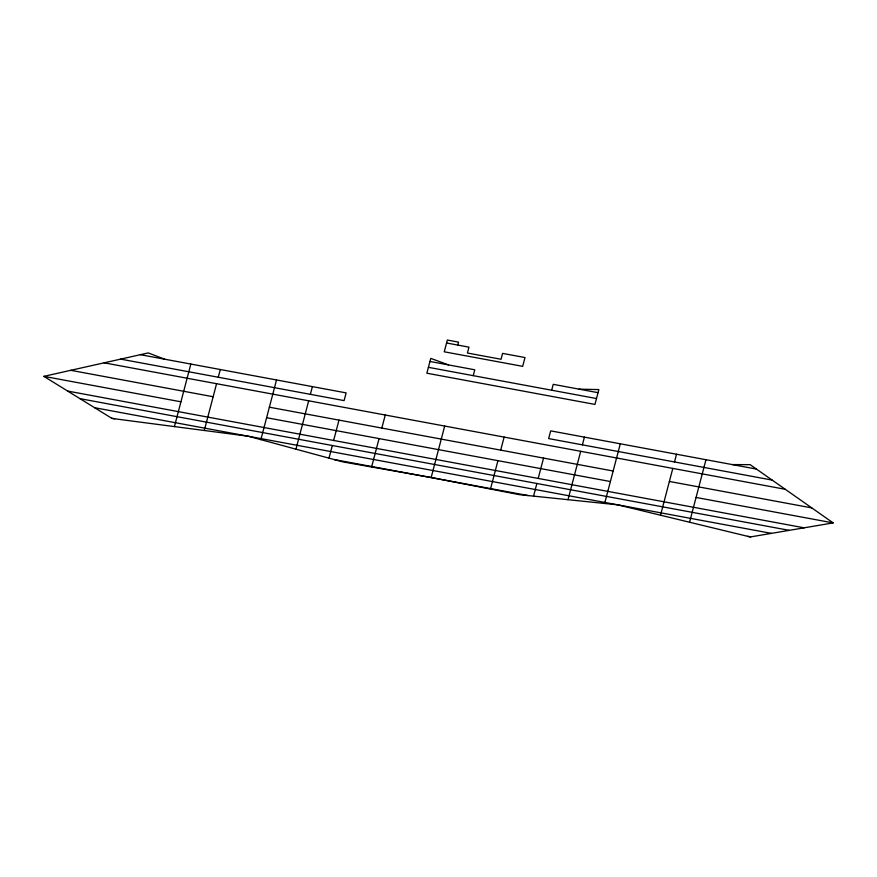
<?xml version="1.0" encoding="UTF-8"?>
<svg xmlns="http://www.w3.org/2000/svg" width="877" height="877" viewBox="0 0 877 877"><rect width="100%" height="100%" fill="white"/><g stroke="black" fill="none" stroke-linecap="round" stroke-linejoin="round"><path stroke-width="1.32" d="M174.424 426.584L190.846 364.054M204.286 430.486L216.575 383.698M218.263 377.242L220.291 369.524M260.853 439.651L276.518 379.96M295.977 449.177L308.682 400.8M310.37 394.343L312.398 386.625M328.996 458.145L332.317 445.516M333.644 440.462L338.982 420.116M371.607 466.992L379.061 438.588M381.824 428.064L385.255 415.018M457.761 345.067L458.528 342.129L447.325 340.046L444.244 351.798L522.681 366.356L524.994 357.553L502.587 353.387L501.041 359.263L467.43 353.025L468.965 347.149L446.557 342.984M164.602 359.186L148.279 352.916L43.85 376.354L111.982 418.439L248.268 436.231L342.633 461.85L431.166 477.548L444.694 426.058M473.24 375.663L474.775 369.787L429.949 361.467M490.484 489.059L497.939 460.666M500.701 450.142L504.132 437.086M551.677 390.221L553.223 384.345L598.048 392.677M533.556 496.13L536.877 483.49M538.193 478.436L543.543 458.09M568 499.693L580.706 451.304M582.394 444.847L584.422 437.13M604.626 503.486L620.302 443.795M660.524 515.205L672.802 468.406M674.501 461.949L676.529 454.231M689.563 522.243L705.974 459.701M732.218 464.58L750.164 464.667L833.15 522.9L750.284 536.954L617.748 504.834L519.337 494.661L431.166 477.548M579.105 389.158L598.859 389.585L594.957 404.418L426.869 373.207L430.76 358.375L448.542 364.909M428.414 367.331L596.503 398.542M140.386 354.692L346.13 392.885L344.102 400.603L120.642 359.121M756.434 469.074L550.69 430.87L548.662 438.588L772.122 480.081M104.144 362.826L785.244 489.289M70.763 370.313L213.144 396.744M269.371 407.191L613.155 471.015M669.381 481.462L811.762 507.893M43.85 376.354L180.936 401.809M266.608 417.715L610.392 481.539M696.064 497.456L833.15 522.9M67.693 391.076L804.143 527.822M79.96 398.651L789.223 530.344M94.606 407.706L771.409 533.369M111.642 418.219L114.657 418.778M334.049 459.515L528.283 495.582M747.675 536.318L750.69 536.877"/></g></svg>
